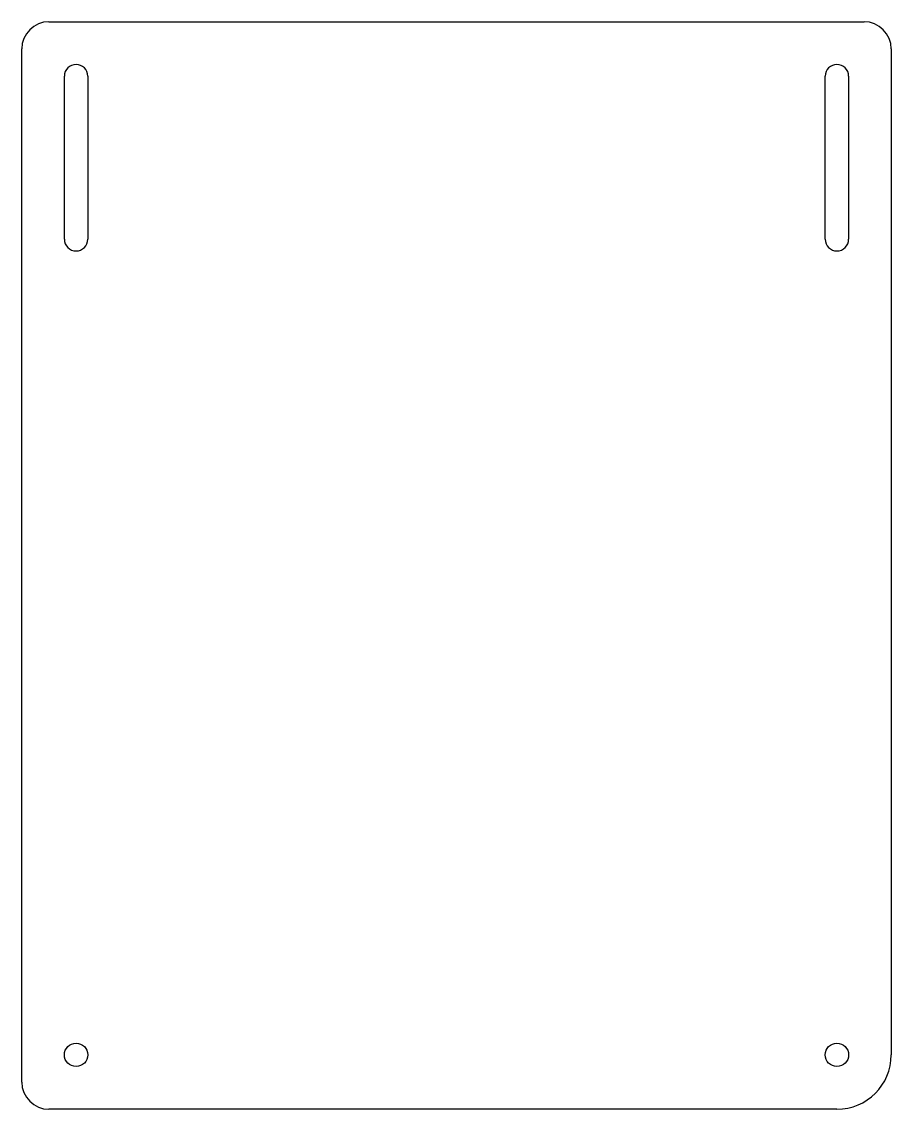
# Model space of a CAD drawing. Extents: x -5 to 155, y 0 to 200.
import ezdxf

# ---------------------------------------------------------------- set-up
doc = ezdxf.new("R2010")
doc.units = 0
doc.layers.add('INTERIOR_LOOPS', color=7, linetype='CONTINUOUS')
doc.layers.add('OUTER_LOOP', color=7, linetype='CONTINUOUS')

msp = doc.modelspace()

# ---------------------------------------------------------------- linework, layer by layer
at = {"layer": 'INTERIOR_LOOPS', "color": 3, "linetype": 'CONTINUOUS'}
for p, q in [((2.85, 160), (2.85, 190)), ((7.15, 190), (7.15, 160)), ((142.85, 160), (142.85, 190)), ((147.15, 190), (147.15, 160))]:
    msp.add_line(p, q, dxfattribs=at)
for centre in [(5, 10), (145, 10)]:
    msp.add_circle(centre, 2.15, dxfattribs=at)
for centre, start, end in [((5, 190), 0, 180), ((145, 190), 0, 180), ((5, 160), 180, 0), ((145, 160), 180, 0)]:
    msp.add_arc(centre, 2.15, start, end, dxfattribs=at)
at = {"layer": 'OUTER_LOOP', "color": 3, "linetype": 'CONTINUOUS'}
for p, q in [((0, 200), (150, 200)), ((-5, 5), (-5, 195)), ((155, 195), (155, 10)), ((145, 0), (0, 0))]:
    msp.add_line(p, q, dxfattribs=at)
for centre, radius, start, end in [((0, 195), 5, 90, 180), ((150, 195), 5, 0, 90), ((145, 10), 10, 270, 0), ((0, 5), 5, 180, 270)]:
    msp.add_arc(centre, radius, start, end, dxfattribs=at)

doc.saveas('drawing.dxf')
